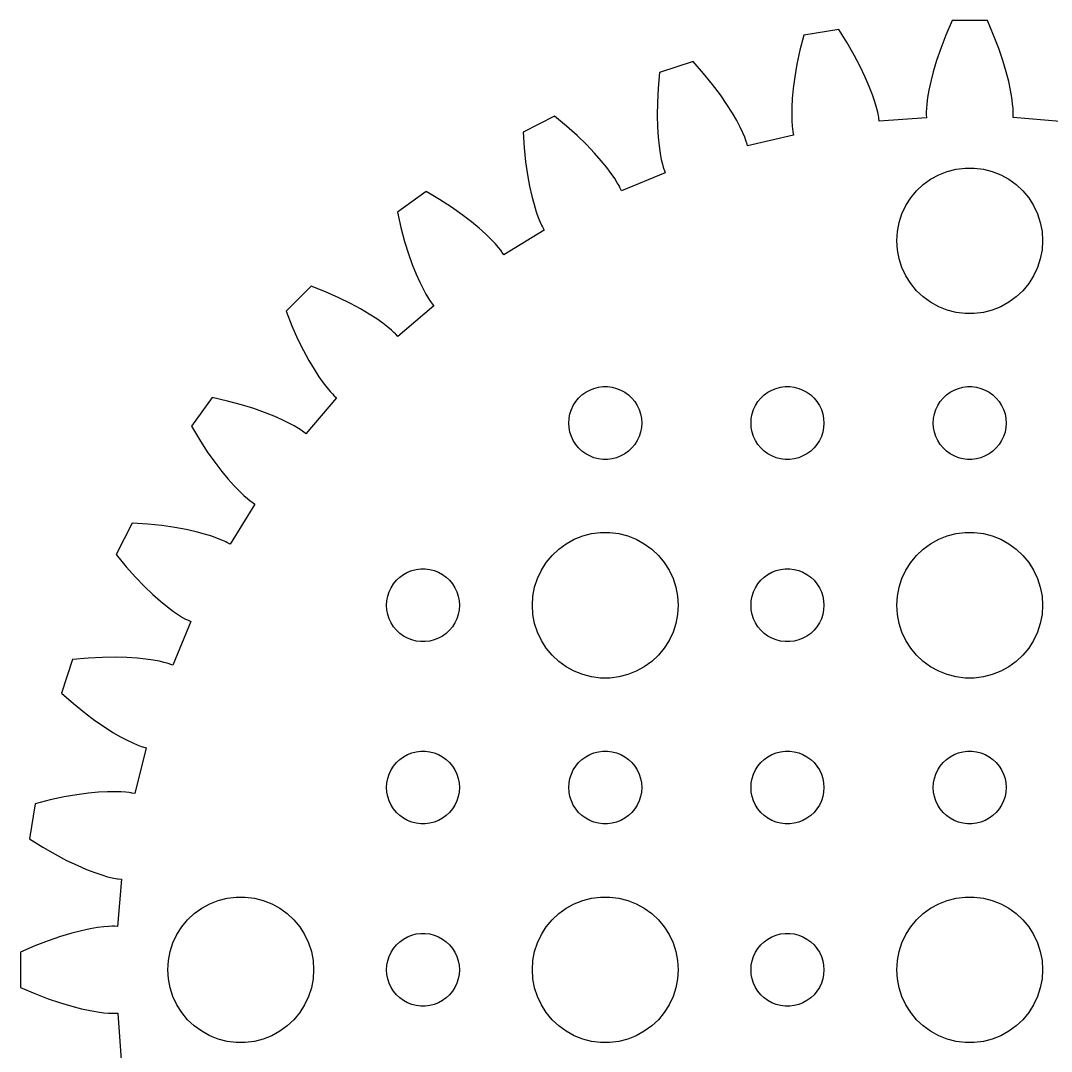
# Model space of a CAD drawing. Header units: metres. Extents: x -39 to 39, y 71 to 259.
# Drawn here: x -39.06 to 3.36, y 216.64 to 259.06 of the extents above; entities that cross this region are included whole.
import ezdxf

# ---------------------------------------------------------------- set-up
doc = ezdxf.new("R2010")
doc.units = ezdxf.units.M

msp = doc.modelspace()

# ---------------------------------------------------------------- linework, layer by layer
for p, q in [((-0.727402, 259.06), (-0.983231, 258.468)), ((0.727402, 259.06), (-0.727402, 259.06)), ((0.983231, 258.468), (0.727402, 259.06)), ((-6.82874, 258.465), (-6.98885, 257.841)), ((-5.39183, 258.693), (-6.82874, 258.465)), ((-5.0466, 258.148), (-5.39183, 258.693)), ((-0.983231, 258.468), (-1.1951, 257.919)), ((1.1951, 257.919), (0.983231, 258.468)), ((-4.75145, 257.639), (-5.0466, 258.148)), ((-6.98885, 257.841), (-7.11221, 257.265)), ((-4.50298, 257.168), (-4.75145, 257.639)), ((-1.1951, 257.919), (-1.36684, 257.415)), ((1.36684, 257.415), (1.1951, 257.919)), ((-11.3783, 257.373), (-12.7619, 256.923)), ((-10.9522, 256.889), (-11.3783, 257.373)), ((-7.11221, 257.265), (-7.20299, 256.741)), ((-4.29761, 256.738), (-4.50298, 257.168)), ((-1.36684, 257.415), (-1.50243, 256.958)), ((1.50243, 256.958), (1.36684, 257.415)), ((-12.7619, 256.923), (-12.8224, 256.281)), ((-10.581, 256.432), (-10.9522, 256.889)), ((-7.20299, 256.741), (-7.26546, 256.268)), ((-4.13165, 256.352), (-4.29761, 256.738)), ((-1.50243, 256.958), (-1.60591, 256.551)), ((1.60591, 256.551), (1.50243, 256.958)), ((-12.8224, 256.281), (-12.8542, 255.694)), ((-10.2619, 256.006), (-10.581, 256.432)), ((-7.26546, 256.268), (-7.30394, 255.85)), ((-4.00127, 256.012), (-4.13165, 256.352)), ((-1.60591, 256.551), (-1.68147, 256.194)), ((1.68147, 256.194), (1.60591, 256.551)), ((-9.99182, 255.614), (-10.2619, 256.006)), ((-7.30394, 255.85), (-7.32281, 255.486)), ((-3.90248, 255.72), (-4.00127, 256.012)), ((-1.73337, 255.89), (-1.76591, 255.64)), ((-1.68147, 256.194), (-1.73337, 255.89)), ((1.73337, 255.89), (1.68147, 256.194)), ((1.76591, 255.64), (1.73337, 255.89)), ((-12.8542, 255.694), (-12.8618, 255.161)), ((-9.7675, 255.258), (-9.99182, 255.614)), ((-7.32281, 255.486), (-7.32652, 255.177)), ((-3.83121, 255.478), (-3.90248, 255.72)), ((-3.78329, 255.288), (-3.83121, 255.478)), ((-1.78348, 255.445), (-1.79051, 255.305)), ((-1.76591, 255.64), (-1.78348, 255.445)), ((1.78348, 255.445), (1.76591, 255.64)), ((1.79051, 255.305), (1.78348, 255.445)), ((-17.0846, 255.133), (-18.3809, 254.472)), ((-16.5881, 254.722), (-17.0846, 255.133)), ((-12.8618, 255.161), (-12.8496, 254.685)), ((-9.58549, 254.943), (-9.7675, 255.258)), ((-7.32652, 255.177), (-7.31955, 254.925)), ((-3.75444, 255.15), (-3.78329, 255.288)), ((-3.74036, 255.068), (-3.75444, 255.15)), ((-3.73665, 255.04), (-3.74036, 255.068)), ((-3.72354, 254.917), (-3.73665, 255.04)), ((-1.78416, 255.063), (-3.72354, 254.917)), ((-1.79051, 255.305), (-1.79146, 255.221)), ((-1.79146, 255.221), (-1.79077, 255.193)), ((-1.79077, 255.193), (-1.78416, 255.063)), ((1.78448, 255.069), (1.79077, 255.193)), ((3.72285, 254.91), (1.78448, 255.069)), ((1.79146, 255.221), (1.79051, 255.305)), ((1.79077, 255.193), (1.79146, 255.221)), ((-16.15, 254.329), (-16.5881, 254.722)), ((-12.8496, 254.685), (-12.8221, 254.266)), ((-9.44223, 254.67), (-9.58549, 254.943)), ((-9.33398, 254.442), (-9.44223, 254.67)), ((-7.31955, 254.925), (-7.30634, 254.73)), ((-7.30634, 254.73), (-7.29138, 254.59)), ((-7.29138, 254.59), (-7.27916, 254.507)), ((-18.3809, 254.472), (-18.3402, 253.829)), ((-15.7682, 253.958), (-16.15, 254.329)), ((-12.8221, 254.266), (-12.7838, 253.903)), ((-9.2569, 254.261), (-9.33398, 254.442)), ((-9.20697, 254.13), (-9.2569, 254.261)), ((-9.18008, 254.051), (-9.20697, 254.13)), ((-7.24725, 254.352), (-9.13991, 253.904)), ((-7.27916, 254.507), (-7.27411, 254.48)), ((-7.27411, 254.48), (-7.24725, 254.352)), ((-18.3402, 253.829), (-18.2797, 253.244)), ((-15.44, 253.612), (-15.7682, 253.958)), ((-12.7838, 253.903), (-12.7393, 253.598)), ((-9.17209, 254.024), (-9.18008, 254.051)), ((-9.13991, 253.904), (-9.17209, 254.024)), ((-15.1628, 253.296), (-15.44, 253.612)), ((-14.9337, 253.013), (-15.1628, 253.296)), ((-12.7393, 253.598), (-12.693, 253.35)), ((-12.693, 253.35), (-12.6493, 253.159)), ((-18.2797, 253.244), (-18.2039, 252.716)), ((-14.7495, 252.766), (-14.9337, 253.013)), ((-12.6493, 253.159), (-12.6127, 253.024)), ((-12.6127, 253.024), (-12.5876, 252.944)), ((-12.5876, 252.944), (-12.5783, 252.917)), ((-12.5783, 252.917), (-12.5319, 252.796)), ((-1.27733, 252.714), (-0.927048, 252.853)), ((-0.927048, 252.853), (-0.562134, 252.947)), ((-0.562134, 252.947), (-0.18837, 252.994)), ((-0.18837, 252.994), (0.18837, 252.994)), ((0.18837, 252.994), (0.562134, 252.947)), ((0.562134, 252.947), (0.927048, 252.853)), ((0.927048, 252.853), (1.27733, 252.714)), ((-18.2039, 252.716), (-18.1174, 252.248)), ((-14.6069, 252.557), (-14.7495, 252.766)), ((-14.5026, 252.391), (-14.6069, 252.557)), ((-12.5319, 252.796), (-14.3312, 252.057)), ((-1.91226, 252.312), (-1.60747, 252.533)), ((-1.60747, 252.533), (-1.27733, 252.714)), ((1.27733, 252.714), (1.60747, 252.533)), ((1.60747, 252.533), (1.91226, 252.312)), ((-22.3703, 252.028), (-23.5472, 251.172)), ((-21.8155, 251.699), (-22.3703, 252.028)), ((-18.1174, 252.248), (-18.0246, 251.838)), ((-14.4328, 252.27), (-14.5026, 252.391)), ((-14.3938, 252.195), (-14.4328, 252.27)), ((-14.3817, 252.17), (-14.3938, 252.195)), ((-14.3312, 252.057), (-14.3817, 252.17)), ((-2.42705, 251.763), (-2.1869, 252.054)), ((-2.1869, 252.054), (-1.91226, 252.312)), ((1.91226, 252.312), (2.1869, 252.054)), ((2.1869, 252.054), (2.42705, 251.763)), ((-21.3214, 251.38), (-21.8155, 251.699)), ((-18.0246, 251.838), (-17.9301, 251.486)), ((-2.62891, 251.445), (-2.42705, 251.763)), ((2.42705, 251.763), (2.62891, 251.445)), ((-23.5472, 251.172), (-23.4064, 250.543)), ((-20.8862, 251.073), (-21.3214, 251.38)), ((-17.9301, 251.486), (-17.8384, 251.192)), ((-17.8384, 251.192), (-17.7538, 250.954)), ((-2.78932, 251.104), (-2.62891, 251.445)), ((2.62891, 251.445), (2.78932, 251.104)), ((-20.508, 250.783), (-20.8862, 251.073)), ((-20.1848, 250.514), (-20.508, 250.783)), ((-17.7538, 250.954), (-17.6808, 250.772)), ((-17.6808, 250.772), (-17.6235, 250.644)), ((-2.97633, 250.376), (-2.90575, 250.746)), ((-2.90575, 250.746), (-2.78932, 251.104)), ((2.78932, 251.104), (2.90575, 250.746)), ((2.90575, 250.746), (2.97633, 250.376)), ((-23.4064, 250.543), (-23.2551, 249.975)), ((-19.9142, 250.27), (-20.1848, 250.514)), ((-17.5079, 250.431), (-19.1696, 249.421)), ((-17.6235, 250.644), (-17.5862, 250.569)), ((-17.5862, 250.569), (-17.5728, 250.544)), ((-17.5728, 250.544), (-17.5079, 250.431)), ((-3, 250), (-2.97633, 250.376)), ((2.97633, 250.376), (3, 250)), ((-23.2551, 249.975), (-23.0978, 249.466)), ((-19.6936, 250.055), (-19.9142, 250.27)), ((-19.5202, 249.872), (-19.6936, 250.055)), ((-19.3912, 249.724), (-19.5202, 249.872)), ((-2.97633, 249.624), (-3, 250)), ((3, 250), (2.97633, 249.624)), ((-23.0978, 249.466), (-22.939, 249.017)), ((-19.3032, 249.615), (-19.3912, 249.724)), ((-19.253, 249.547), (-19.3032, 249.615)), ((-19.2371, 249.524), (-19.253, 249.547)), ((-19.1696, 249.421), (-19.2371, 249.524)), ((-2.90575, 249.254), (-2.97633, 249.624)), ((2.97633, 249.624), (2.90575, 249.254)), ((-22.939, 249.017), (-22.7832, 248.626)), ((-2.78932, 248.896), (-2.90575, 249.254)), ((2.90575, 249.254), (2.78932, 248.896)), ((-22.7832, 248.626), (-22.6349, 248.294)), ((-2.62891, 248.555), (-2.78932, 248.896)), ((2.78932, 248.896), (2.62891, 248.555)), ((-22.6349, 248.294), (-22.4982, 248.017)), ((-2.42705, 248.237), (-2.62891, 248.555)), ((-2.1869, 247.946), (-2.42705, 248.237)), ((2.42705, 248.237), (2.1869, 247.946)), ((2.62891, 248.555), (2.42705, 248.237)), ((-27.105, 248.134), (-28.1337, 247.105)), ((-26.5058, 247.896), (-27.105, 248.134)), ((-25.9677, 247.658), (-26.5058, 247.896)), ((-22.4982, 248.017), (-22.3775, 247.796)), ((-22.3775, 247.796), (-22.2769, 247.627)), ((-1.91226, 247.688), (-2.1869, 247.946)), ((2.1869, 247.946), (1.91226, 247.688)), ((-25.4899, 247.423), (-25.9677, 247.658)), ((-25.071, 247.196), (-25.4899, 247.423)), ((-22.0529, 247.318), (-23.536, 246.06)), ((-22.2769, 247.627), (-22.2003, 247.51)), ((-22.2003, 247.51), (-22.1517, 247.441)), ((-22.1517, 247.441), (-22.1346, 247.419)), ((-22.1346, 247.419), (-22.0529, 247.318)), ((-1.60747, 247.467), (-1.91226, 247.688)), ((-1.27733, 247.286), (-1.60747, 247.467)), ((1.60747, 247.467), (1.27733, 247.286)), ((1.91226, 247.688), (1.60747, 247.467)), ((-28.1337, 247.105), (-27.8963, 246.506)), ((-24.7098, 246.981), (-25.071, 247.196)), ((-24.4043, 246.782), (-24.7098, 246.981)), ((-0.927048, 247.147), (-1.27733, 247.286)), ((-0.562134, 247.053), (-0.927048, 247.147)), ((-0.18837, 247.006), (-0.562134, 247.053)), ((0.18837, 247.006), (-0.18837, 247.006)), ((0.562134, 247.053), (0.18837, 247.006)), ((0.927048, 247.147), (0.562134, 247.053)), ((1.27733, 247.286), (0.927048, 247.147)), ((-27.8963, 246.506), (-27.6578, 245.968)), ((-24.1527, 246.604), (-24.4043, 246.782)), ((-23.9529, 246.45), (-24.1527, 246.604)), ((-23.8023, 246.324), (-23.9529, 246.45)), ((-23.6983, 246.23), (-23.8023, 246.324)), ((-23.6382, 246.172), (-23.6983, 246.23)), ((-23.6189, 246.151), (-23.6382, 246.172)), ((-23.536, 246.06), (-23.6189, 246.151)), ((-27.6578, 245.968), (-27.4229, 245.49)), ((-27.4229, 245.49), (-27.1958, 245.071)), ((-27.1958, 245.071), (-26.9809, 244.71)), ((-26.9809, 244.71), (-26.7823, 244.404)), ((-26.7823, 244.404), (-26.6041, 244.153)), ((-26.6041, 244.153), (-26.4502, 243.953)), ((-26.4502, 243.953), (-26.3245, 243.802)), ((-15.6387, 243.857), (-15.4635, 243.927)), ((-15.4635, 243.927), (-15.2811, 243.973)), ((-15.2811, 243.973), (-15.0942, 243.997)), ((-15.0942, 243.997), (-14.9058, 243.997)), ((-14.9058, 243.997), (-14.7189, 243.973)), ((-14.7189, 243.973), (-14.5365, 243.927)), ((-14.5365, 243.927), (-14.3613, 243.857)), ((-8.13866, 243.857), (-7.96352, 243.927)), ((-7.96352, 243.927), (-7.78107, 243.973)), ((-7.78107, 243.973), (-7.59418, 243.997)), ((-7.59418, 243.997), (-7.40581, 243.997)), ((-7.40581, 243.997), (-7.21892, 243.973)), ((-7.21892, 243.973), (-7.03647, 243.927)), ((-7.03647, 243.927), (-6.86133, 243.857)), ((-0.638657, 243.857), (-0.463516, 243.927)), ((-0.463516, 243.927), (-0.281067, 243.973)), ((-0.281067, 243.973), (-0.094177, 243.997)), ((-0.094177, 243.997), (0.094177, 243.997)), ((0.094177, 243.997), (0.281067, 243.973)), ((0.281067, 243.973), (0.463516, 243.927)), ((0.463516, 243.927), (0.638657, 243.857)), ((-31.1724, 243.547), (-32.0275, 242.37)), ((-30.5434, 243.406), (-31.1724, 243.547)), ((-26.0549, 243.532), (-27.3229, 242.057)), ((-26.3245, 243.802), (-26.2305, 243.698)), ((-26.2305, 243.698), (-26.1717, 243.638)), ((-26.1717, 243.638), (-26.1514, 243.619)), ((-26.1514, 243.619), (-26.0549, 243.532)), ((-16.2135, 243.382), (-16.0934, 243.527)), ((-16.0934, 243.527), (-15.9561, 243.656)), ((-15.9561, 243.656), (-15.8037, 243.766)), ((-15.8037, 243.766), (-15.6387, 243.857)), ((-14.3613, 243.857), (-14.1963, 243.766)), ((-14.1963, 243.766), (-14.0439, 243.656)), ((-14.0439, 243.656), (-13.9065, 243.527)), ((-13.9065, 243.527), (-13.7865, 243.382)), ((-8.71352, 243.382), (-8.59344, 243.527)), ((-8.59344, 243.527), (-8.45613, 243.656)), ((-8.45613, 243.656), (-8.30373, 243.766)), ((-8.30373, 243.766), (-8.13866, 243.857)), ((-6.86133, 243.857), (-6.69626, 243.766)), ((-6.69626, 243.766), (-6.54385, 243.656)), ((-6.54385, 243.656), (-6.40654, 243.527)), ((-6.40654, 243.527), (-6.28647, 243.382)), ((-1.21352, 243.382), (-1.09344, 243.527)), ((-1.09344, 243.527), (-0.956131, 243.656)), ((-0.956131, 243.656), (-0.803726, 243.766)), ((-0.803726, 243.766), (-0.638657, 243.857)), ((0.638657, 243.857), (0.803726, 243.766)), ((0.803726, 243.766), (0.956131, 243.656)), ((0.956131, 243.656), (1.09344, 243.527)), ((1.09344, 243.527), (1.21352, 243.382)), ((-29.9747, 243.255), (-30.5434, 243.406)), ((-29.4659, 243.098), (-29.9747, 243.255)), ((-29.0167, 242.939), (-29.4659, 243.098)), ((-16.3947, 243.052), (-16.3145, 243.223)), ((-16.3145, 243.223), (-16.2135, 243.382)), ((-13.7865, 243.382), (-13.6855, 243.223)), ((-13.6855, 243.223), (-13.6053, 243.052)), ((-8.89465, 243.052), (-8.81445, 243.223)), ((-8.81445, 243.223), (-8.71352, 243.382)), ((-6.28647, 243.382), (-6.18553, 243.223)), ((-6.18553, 243.223), (-6.10533, 243.052)), ((-1.39465, 243.052), (-1.31445, 243.223)), ((-1.31445, 243.223), (-1.21352, 243.382)), ((1.21352, 243.382), (1.31445, 243.223)), ((1.31445, 243.223), (1.39465, 243.052)), ((-28.6263, 242.783), (-29.0167, 242.939)), ((-28.2935, 242.635), (-28.6263, 242.783)), ((-16.5, 242.5), (-16.4882, 242.688)), ((-16.4882, 242.688), (-16.4529, 242.873)), ((-16.4529, 242.873), (-16.3947, 243.052)), ((-13.6053, 243.052), (-13.5471, 242.873)), ((-13.5471, 242.873), (-13.5118, 242.688)), ((-13.5118, 242.688), (-13.5, 242.5)), ((-9, 242.5), (-8.98816, 242.688)), ((-8.98816, 242.688), (-8.95287, 242.873)), ((-8.95287, 242.873), (-8.89465, 243.052)), ((-6.10533, 243.052), (-6.04712, 242.873)), ((-6.04712, 242.873), (-6.01183, 242.688)), ((-6.01183, 242.688), (-6, 242.5)), ((-1.5, 242.5), (-1.48816, 242.688)), ((-1.48816, 242.688), (-1.45287, 242.873)), ((-1.45287, 242.873), (-1.39465, 243.052)), ((1.39465, 243.052), (1.45287, 242.873)), ((1.45287, 242.873), (1.48816, 242.688)), ((1.48816, 242.688), (1.5, 242.5)), ((-32.0275, 242.37), (-31.6993, 241.816)), ((-28.0172, 242.498), (-28.2935, 242.635)), ((-27.7957, 242.378), (-28.0172, 242.498)), ((-27.6273, 242.277), (-27.7957, 242.378)), ((-27.5099, 242.2), (-27.6273, 242.277)), ((-16.4882, 242.312), (-16.5, 242.5)), ((-16.4529, 242.127), (-16.4882, 242.312)), ((-13.5118, 242.312), (-13.5471, 242.127)), ((-13.5, 242.5), (-13.5118, 242.312)), ((-8.98816, 242.312), (-9, 242.5)), ((-8.95287, 242.127), (-8.98816, 242.312)), ((-6.01183, 242.312), (-6.04712, 242.127)), ((-6, 242.5), (-6.01183, 242.312)), ((-1.48816, 242.312), (-1.5, 242.5)), ((-1.45287, 242.127), (-1.48816, 242.312)), ((1.48816, 242.312), (1.45287, 242.127)), ((1.5, 242.5), (1.48816, 242.312)), ((-31.6993, 241.816), (-31.3796, 241.321)), ((-27.4413, 242.152), (-27.5099, 242.2)), ((-27.4191, 242.135), (-27.4413, 242.152)), ((-27.3229, 242.057), (-27.4191, 242.135)), ((-16.3947, 241.948), (-16.4529, 242.127)), ((-16.3145, 241.777), (-16.3947, 241.948)), ((-13.6053, 241.948), (-13.6855, 241.777)), ((-13.5471, 242.127), (-13.6053, 241.948)), ((-8.89465, 241.948), (-8.95287, 242.127)), ((-8.81445, 241.777), (-8.89465, 241.948)), ((-6.10533, 241.948), (-6.18553, 241.777)), ((-6.04712, 242.127), (-6.10533, 241.948)), ((-1.39465, 241.948), (-1.45287, 242.127)), ((-1.31445, 241.777), (-1.39465, 241.948)), ((1.39465, 241.948), (1.31445, 241.777)), ((1.45287, 242.127), (1.39465, 241.948)), ((-16.2135, 241.618), (-16.3145, 241.777)), ((-16.0934, 241.473), (-16.2135, 241.618)), ((-15.9561, 241.344), (-16.0934, 241.473)), ((-13.9065, 241.473), (-14.0439, 241.344)), ((-13.7865, 241.618), (-13.9065, 241.473)), ((-13.6855, 241.777), (-13.7865, 241.618)), ((-8.71352, 241.618), (-8.81445, 241.777)), ((-8.59344, 241.473), (-8.71352, 241.618)), ((-8.45613, 241.344), (-8.59344, 241.473)), ((-6.40654, 241.473), (-6.54385, 241.344)), ((-6.28647, 241.618), (-6.40654, 241.473)), ((-6.18553, 241.777), (-6.28647, 241.618)), ((-1.21352, 241.618), (-1.31445, 241.777)), ((-1.09344, 241.473), (-1.21352, 241.618)), ((-0.956131, 241.344), (-1.09344, 241.473)), ((1.09344, 241.473), (0.956131, 241.344)), ((1.21352, 241.618), (1.09344, 241.473)), ((1.31445, 241.777), (1.21352, 241.618)), ((-31.3796, 241.321), (-31.0728, 240.886)), ((-15.8037, 241.234), (-15.9561, 241.344)), ((-15.6387, 241.143), (-15.8037, 241.234)), ((-15.4635, 241.073), (-15.6387, 241.143)), ((-15.2811, 241.027), (-15.4635, 241.073)), ((-15.0942, 241.003), (-15.2811, 241.027)), ((-14.9058, 241.003), (-15.0942, 241.003)), ((-14.7189, 241.027), (-14.9058, 241.003)), ((-14.5365, 241.073), (-14.7189, 241.027)), ((-14.3613, 241.143), (-14.5365, 241.073)), ((-14.1963, 241.234), (-14.3613, 241.143)), ((-14.0439, 241.344), (-14.1963, 241.234)), ((-8.30373, 241.234), (-8.45613, 241.344)), ((-8.13866, 241.143), (-8.30373, 241.234)), ((-7.96352, 241.073), (-8.13866, 241.143)), ((-7.78107, 241.027), (-7.96352, 241.073)), ((-7.59418, 241.003), (-7.78107, 241.027)), ((-7.40581, 241.003), (-7.59418, 241.003)), ((-7.21892, 241.027), (-7.40581, 241.003)), ((-7.03647, 241.073), (-7.21892, 241.027)), ((-6.86133, 241.143), (-7.03647, 241.073)), ((-6.69626, 241.234), (-6.86133, 241.143)), ((-6.54385, 241.344), (-6.69626, 241.234)), ((-0.803726, 241.234), (-0.956131, 241.344)), ((-0.638657, 241.143), (-0.803726, 241.234)), ((-0.463516, 241.073), (-0.638657, 241.143)), ((-0.281067, 241.027), (-0.463516, 241.073)), ((-0.094177, 241.003), (-0.281067, 241.027)), ((0.094177, 241.003), (-0.094177, 241.003)), ((0.281067, 241.027), (0.094177, 241.003)), ((0.463516, 241.073), (0.281067, 241.027)), ((0.638657, 241.143), (0.463516, 241.073)), ((0.803726, 241.234), (0.638657, 241.143)), ((0.956131, 241.344), (0.803726, 241.234)), ((-31.0728, 240.886), (-30.7829, 240.508)), ((-30.7829, 240.508), (-30.5141, 240.185)), ((-30.5141, 240.185), (-30.2702, 239.914)), ((-30.2702, 239.914), (-30.0549, 239.694)), ((-30.0549, 239.694), (-29.8716, 239.52)), ((-29.8716, 239.52), (-29.7239, 239.391)), ((-29.7239, 239.391), (-29.6148, 239.303)), ((-29.6148, 239.303), (-29.5473, 239.253)), ((-29.4152, 239.166), (-30.437, 237.511)), ((-29.5473, 239.253), (-29.5243, 239.237)), ((-29.5243, 239.237), (-29.4152, 239.166)), ((-34.4722, 238.381), (-35.1327, 237.085)), ((-33.8289, 238.34), (-34.4722, 238.381)), ((-33.2435, 238.28), (-33.8289, 238.34)), ((-32.7164, 238.204), (-33.2435, 238.28)), ((-32.2479, 238.117), (-32.7164, 238.204)), ((-31.8379, 238.025), (-32.2479, 238.117)), ((-31.4861, 237.93), (-31.8379, 238.025)), ((-15.5621, 237.947), (-15.1884, 237.994)), ((-15.1884, 237.994), (-14.8116, 237.994)), ((-14.8116, 237.994), (-14.4379, 237.947)), ((-0.562134, 237.947), (-0.18837, 237.994)), ((-0.18837, 237.994), (0.18837, 237.994)), ((0.18837, 237.994), (0.562134, 237.947)), ((-31.1917, 237.838), (-31.4861, 237.93)), ((-30.9541, 237.754), (-31.1917, 237.838)), ((-30.772, 237.681), (-30.9541, 237.754)), ((-30.6441, 237.623), (-30.772, 237.681)), ((-30.5688, 237.586), (-30.6441, 237.623)), ((-30.5441, 237.573), (-30.5688, 237.586)), ((-30.437, 237.511), (-30.5441, 237.573)), ((-16.6075, 237.533), (-16.2773, 237.714)), ((-16.2773, 237.714), (-15.927, 237.853)), ((-15.927, 237.853), (-15.5621, 237.947)), ((-14.4379, 237.947), (-14.0729, 237.853)), ((-14.0729, 237.853), (-13.7227, 237.714)), ((-13.7227, 237.714), (-13.3925, 237.533)), ((-1.60747, 237.533), (-1.27733, 237.714)), ((-1.27733, 237.714), (-0.927048, 237.853)), ((-0.927048, 237.853), (-0.562134, 237.947)), ((0.562134, 237.947), (0.927048, 237.853)), ((0.927048, 237.853), (1.27733, 237.714)), ((1.27733, 237.714), (1.60747, 237.533)), ((-17.1869, 237.054), (-16.9123, 237.312)), ((-16.9123, 237.312), (-16.6075, 237.533)), ((-13.3925, 237.533), (-13.0877, 237.312)), ((-13.0877, 237.312), (-12.8131, 237.054)), ((-2.1869, 237.054), (-1.91226, 237.312)), ((-1.91226, 237.312), (-1.60747, 237.533)), ((1.60747, 237.533), (1.91226, 237.312)), ((1.91226, 237.312), (2.1869, 237.054)), ((-35.1327, 237.085), (-34.7217, 236.588)), ((-17.6289, 236.445), (-17.427, 236.763)), ((-17.427, 236.763), (-17.1869, 237.054)), ((-12.8131, 237.054), (-12.5729, 236.763)), ((-12.5729, 236.763), (-12.3711, 236.445)), ((-2.62891, 236.445), (-2.42705, 236.763)), ((-2.42705, 236.763), (-2.1869, 237.054)), ((2.1869, 237.054), (2.42705, 236.763)), ((2.42705, 236.763), (2.62891, 236.445)), ((-34.7217, 236.588), (-34.3286, 236.15)), ((-23.3037, 236.266), (-23.1387, 236.357)), ((-23.1387, 236.357), (-22.9635, 236.427)), ((-22.9635, 236.427), (-22.7811, 236.473)), ((-22.7811, 236.473), (-22.5942, 236.497)), ((-22.5942, 236.497), (-22.4058, 236.497)), ((-22.4058, 236.497), (-22.2189, 236.473)), ((-22.2189, 236.473), (-22.0365, 236.427)), ((-22.0365, 236.427), (-21.8613, 236.357)), ((-21.8613, 236.357), (-21.6963, 236.266)), ((-17.7893, 236.104), (-17.6289, 236.445)), ((-12.3711, 236.445), (-12.2107, 236.104)), ((-8.30373, 236.266), (-8.13866, 236.357)), ((-8.13866, 236.357), (-7.96352, 236.427)), ((-7.96352, 236.427), (-7.78107, 236.473)), ((-7.78107, 236.473), (-7.59418, 236.497)), ((-7.59418, 236.497), (-7.40581, 236.497)), ((-7.40581, 236.497), (-7.21892, 236.473)), ((-7.21892, 236.473), (-7.03647, 236.427)), ((-7.03647, 236.427), (-6.86133, 236.357)), ((-6.86133, 236.357), (-6.69626, 236.266)), ((-2.78932, 236.104), (-2.62891, 236.445)), ((2.62891, 236.445), (2.78932, 236.104)), ((-34.3286, 236.15), (-33.9575, 235.768)), ((-23.8145, 235.723), (-23.7135, 235.882)), ((-23.7135, 235.882), (-23.5934, 236.027)), ((-23.5934, 236.027), (-23.4561, 236.156)), ((-23.4561, 236.156), (-23.3037, 236.266)), ((-21.6963, 236.266), (-21.5439, 236.156)), ((-21.5439, 236.156), (-21.4065, 236.027)), ((-21.4065, 236.027), (-21.2865, 235.882)), ((-21.2865, 235.882), (-21.1855, 235.723)), ((-17.9057, 235.746), (-17.7893, 236.104)), ((-12.2107, 236.104), (-12.0942, 235.746)), ((-8.81445, 235.723), (-8.71352, 235.882)), ((-8.71352, 235.882), (-8.59344, 236.027)), ((-8.59344, 236.027), (-8.45613, 236.156)), ((-8.45613, 236.156), (-8.30373, 236.266)), ((-6.69626, 236.266), (-6.54385, 236.156)), ((-6.54385, 236.156), (-6.40654, 236.027)), ((-6.40654, 236.027), (-6.28647, 235.882)), ((-6.28647, 235.882), (-6.18553, 235.723)), ((-2.90575, 235.746), (-2.78932, 236.104)), ((2.78932, 236.104), (2.90575, 235.746)), ((-33.9575, 235.768), (-33.6121, 235.44)), ((-33.6121, 235.44), (-33.2961, 235.163)), ((-23.9529, 235.373), (-23.8947, 235.552)), ((-23.8947, 235.552), (-23.8145, 235.723)), ((-21.1855, 235.723), (-21.1053, 235.552)), ((-21.1053, 235.552), (-21.0471, 235.373)), ((-17.9763, 235.376), (-17.9057, 235.746)), ((-12.0942, 235.746), (-12.0237, 235.376)), ((-8.95287, 235.373), (-8.89465, 235.552)), ((-8.89465, 235.552), (-8.81445, 235.723)), ((-6.18553, 235.723), (-6.10533, 235.552)), ((-6.10533, 235.552), (-6.04712, 235.373)), ((-2.97633, 235.376), (-2.90575, 235.746)), ((2.90575, 235.746), (2.97633, 235.376)), ((-33.2961, 235.163), (-33.0128, 234.934)), ((-24, 235), (-23.9882, 235.188)), ((-23.9882, 235.188), (-23.9529, 235.373)), ((-21.0471, 235.373), (-21.0118, 235.188)), ((-21.0118, 235.188), (-21, 235)), ((-18, 235), (-17.9763, 235.376)), ((-12.0237, 235.376), (-12, 235)), ((-9, 235), (-8.98816, 235.188)), ((-8.98816, 235.188), (-8.95287, 235.373)), ((-6.04712, 235.373), (-6.01183, 235.188)), ((-6.01183, 235.188), (-6, 235)), ((-3, 235), (-2.97633, 235.376)), ((2.97633, 235.376), (3, 235)), ((-33.0128, 234.934), (-32.7656, 234.749)), ((-32.7656, 234.749), (-32.5575, 234.607)), ((-32.5575, 234.607), (-32.3914, 234.503)), ((-23.9882, 234.812), (-24, 235)), ((-23.9529, 234.627), (-23.9882, 234.812)), ((-23.8947, 234.448), (-23.9529, 234.627)), ((-21.0471, 234.627), (-21.1053, 234.448)), ((-21.0118, 234.812), (-21.0471, 234.627)), ((-21, 235), (-21.0118, 234.812)), ((-17.9763, 234.624), (-18, 235)), ((-17.9057, 234.254), (-17.9763, 234.624)), ((-12.0237, 234.624), (-12.0942, 234.254)), ((-12, 235), (-12.0237, 234.624)), ((-8.98816, 234.812), (-9, 235)), ((-8.95287, 234.627), (-8.98816, 234.812)), ((-8.89465, 234.448), (-8.95287, 234.627)), ((-6.04712, 234.627), (-6.10533, 234.448)), ((-6.01183, 234.812), (-6.04712, 234.627)), ((-6, 235), (-6.01183, 234.812)), ((-2.97633, 234.624), (-3, 235)), ((-2.90575, 234.254), (-2.97633, 234.624)), ((2.97633, 234.624), (2.90575, 234.254)), ((3, 235), (2.97633, 234.624)), ((-32.0513, 234.329), (-32.8016, 232.534)), ((-32.3914, 234.503), (-32.2699, 234.433)), ((-32.2699, 234.433), (-32.1954, 234.394)), ((-32.1954, 234.394), (-32.1701, 234.382)), ((-32.1701, 234.382), (-32.0513, 234.329)), ((-23.8145, 234.277), (-23.8947, 234.448)), ((-23.7135, 234.118), (-23.8145, 234.277)), ((-21.1855, 234.277), (-21.2865, 234.118)), ((-21.1053, 234.448), (-21.1855, 234.277)), ((-17.7893, 233.896), (-17.9057, 234.254)), ((-12.0942, 234.254), (-12.2107, 233.896)), ((-8.81445, 234.277), (-8.89465, 234.448)), ((-8.71352, 234.118), (-8.81445, 234.277)), ((-6.18553, 234.277), (-6.28647, 234.118)), ((-6.10533, 234.448), (-6.18553, 234.277)), ((-2.78932, 233.896), (-2.90575, 234.254)), ((2.90575, 234.254), (2.78932, 233.896)), ((-23.5934, 233.973), (-23.7135, 234.118)), ((-23.4561, 233.844), (-23.5934, 233.973)), ((-23.3037, 233.734), (-23.4561, 233.844)), ((-21.5439, 233.844), (-21.6963, 233.734)), ((-21.4065, 233.973), (-21.5439, 233.844)), ((-21.2865, 234.118), (-21.4065, 233.973)), ((-17.6289, 233.555), (-17.7893, 233.896)), ((-12.2107, 233.896), (-12.3711, 233.555)), ((-8.59344, 233.973), (-8.71352, 234.118)), ((-8.45613, 233.844), (-8.59344, 233.973)), ((-8.30373, 233.734), (-8.45613, 233.844)), ((-6.54385, 233.844), (-6.69626, 233.734)), ((-6.40654, 233.973), (-6.54385, 233.844)), ((-6.28647, 234.118), (-6.40654, 233.973)), ((-2.62891, 233.555), (-2.78932, 233.896)), ((2.78932, 233.896), (2.62891, 233.555)), ((-23.1387, 233.643), (-23.3037, 233.734)), ((-22.9635, 233.573), (-23.1387, 233.643)), ((-22.7811, 233.527), (-22.9635, 233.573)), ((-22.5942, 233.503), (-22.7811, 233.527)), ((-22.4058, 233.503), (-22.5942, 233.503)), ((-22.2189, 233.527), (-22.4058, 233.503)), ((-22.0365, 233.573), (-22.2189, 233.527)), ((-21.8613, 233.643), (-22.0365, 233.573)), ((-21.6963, 233.734), (-21.8613, 233.643)), ((-17.427, 233.237), (-17.6289, 233.555)), ((-12.3711, 233.555), (-12.5729, 233.237)), ((-8.13866, 233.643), (-8.30373, 233.734)), ((-7.96352, 233.573), (-8.13866, 233.643)), ((-7.78107, 233.527), (-7.96352, 233.573)), ((-7.59418, 233.503), (-7.78107, 233.527)), ((-7.40581, 233.503), (-7.59418, 233.503)), ((-7.21892, 233.527), (-7.40581, 233.503)), ((-7.03647, 233.573), (-7.21892, 233.527)), ((-6.86133, 233.643), (-7.03647, 233.573)), ((-6.69626, 233.734), (-6.86133, 233.643)), ((-2.42705, 233.237), (-2.62891, 233.555)), ((2.62891, 233.555), (2.42705, 233.237)), ((-17.1869, 232.946), (-17.427, 233.237)), ((-16.9123, 232.688), (-17.1869, 232.946)), ((-12.8131, 232.946), (-13.0877, 232.688)), ((-12.5729, 233.237), (-12.8131, 232.946)), ((-2.1869, 232.946), (-2.42705, 233.237)), ((-1.91226, 232.688), (-2.1869, 232.946)), ((2.1869, 232.946), (1.91226, 232.688)), ((2.42705, 233.237), (2.1869, 232.946)), ((-36.9232, 232.762), (-37.3728, 231.378)), ((-36.2815, 232.822), (-36.9232, 232.762)), ((-35.6938, 232.854), (-36.2815, 232.822)), ((-35.1614, 232.862), (-35.6938, 232.854)), ((-34.6851, 232.85), (-35.1614, 232.862)), ((-34.2656, 232.822), (-34.6851, 232.85)), ((-33.9033, 232.784), (-34.2656, 232.822)), ((-33.5982, 232.739), (-33.9033, 232.784)), ((-33.3503, 232.693), (-33.5982, 232.739)), ((-33.159, 232.649), (-33.3503, 232.693)), ((-33.0238, 232.613), (-33.159, 232.649)), ((-32.9435, 232.588), (-33.0238, 232.613)), ((-32.9171, 232.578), (-32.9435, 232.588)), ((-32.8016, 232.534), (-32.9171, 232.578)), ((-16.6075, 232.467), (-16.9123, 232.688)), ((-13.0877, 232.688), (-13.3925, 232.467)), ((-1.60747, 232.467), (-1.91226, 232.688)), ((1.91226, 232.688), (1.60747, 232.467)), ((-16.2773, 232.286), (-16.6075, 232.467)), ((-15.927, 232.147), (-16.2773, 232.286)), ((-15.5621, 232.053), (-15.927, 232.147)), ((-15.1884, 232.006), (-15.5621, 232.053)), ((-14.4379, 232.053), (-14.8116, 232.006)), ((-14.0729, 232.147), (-14.4379, 232.053)), ((-13.7227, 232.286), (-14.0729, 232.147)), ((-13.3925, 232.467), (-13.7227, 232.286)), ((-1.27733, 232.286), (-1.60747, 232.467)), ((-0.927048, 232.147), (-1.27733, 232.286)), ((-0.562134, 232.053), (-0.927048, 232.147)), ((-0.18837, 232.006), (-0.562134, 232.053)), ((0.562134, 232.053), (0.18837, 232.006)), ((0.927048, 232.147), (0.562134, 232.053)), ((1.27733, 232.286), (0.927048, 232.147)), ((1.60747, 232.467), (1.27733, 232.286)), ((-14.8116, 232.006), (-15.1884, 232.006)), ((0.18837, 232.006), (-0.18837, 232.006)), ((-37.3728, 231.378), (-36.8892, 230.952)), ((-36.8892, 230.952), (-36.4324, 230.581)), ((-36.4324, 230.581), (-36.0061, 230.262)), ((-36.0061, 230.262), (-35.6136, 229.992)), ((-35.6136, 229.992), (-35.2581, 229.768)), ((-35.2581, 229.768), (-34.9425, 229.585)), ((-34.9425, 229.585), (-34.6695, 229.442)), ((-34.6695, 229.442), (-34.4417, 229.334)), ((-34.4417, 229.334), (-34.2613, 229.257)), ((-33.8982, 229.138), (-34.3585, 227.249)), ((-34.2613, 229.257), (-34.1304, 229.207)), ((-34.1304, 229.207), (-34.0507, 229.18)), ((-34.0507, 229.18), (-34.0238, 229.172)), ((-34.0238, 229.172), (-33.8982, 229.138)), ((-23.5934, 228.527), (-23.4561, 228.656)), ((-23.4561, 228.656), (-23.3037, 228.766)), ((-23.3037, 228.766), (-23.1387, 228.857)), ((-23.1387, 228.857), (-22.9635, 228.927)), ((-22.9635, 228.927), (-22.7811, 228.973)), ((-22.7811, 228.973), (-22.5942, 228.997)), ((-22.5942, 228.997), (-22.4058, 228.997)), ((-22.4058, 228.997), (-22.2189, 228.973)), ((-22.2189, 228.973), (-22.0365, 228.927)), ((-22.0365, 228.927), (-21.8613, 228.857)), ((-21.8613, 228.857), (-21.6963, 228.766)), ((-21.6963, 228.766), (-21.5439, 228.656)), ((-21.5439, 228.656), (-21.4065, 228.527)), ((-16.0934, 228.527), (-15.9561, 228.656)), ((-15.9561, 228.656), (-15.8037, 228.766)), ((-15.8037, 228.766), (-15.6387, 228.857)), ((-15.6387, 228.857), (-15.4635, 228.927)), ((-15.4635, 228.927), (-15.2811, 228.973)), ((-15.2811, 228.973), (-15.0942, 228.997)), ((-15.0942, 228.997), (-14.9058, 228.997)), ((-14.9058, 228.997), (-14.7189, 228.973)), ((-14.7189, 228.973), (-14.5365, 228.927)), ((-14.5365, 228.927), (-14.3613, 228.857)), ((-14.3613, 228.857), (-14.1963, 228.766)), ((-14.1963, 228.766), (-14.0439, 228.656)), ((-14.0439, 228.656), (-13.9065, 228.527)), ((-8.59344, 228.527), (-8.45613, 228.656)), ((-8.45613, 228.656), (-8.30373, 228.766)), ((-8.30373, 228.766), (-8.13866, 228.857)), ((-8.13866, 228.857), (-7.96352, 228.927)), ((-7.96352, 228.927), (-7.78107, 228.973)), ((-7.78107, 228.973), (-7.59418, 228.997)), ((-7.59418, 228.997), (-7.40581, 228.997)), ((-7.40581, 228.997), (-7.21892, 228.973)), ((-7.21892, 228.973), (-7.03647, 228.927)), ((-7.03647, 228.927), (-6.86133, 228.857)), ((-6.86133, 228.857), (-6.69626, 228.766)), ((-6.69626, 228.766), (-6.54385, 228.656)), ((-6.54385, 228.656), (-6.40654, 228.527)), ((-1.09344, 228.527), (-0.956131, 228.656)), ((-0.956131, 228.656), (-0.803726, 228.766)), ((-0.803726, 228.766), (-0.638657, 228.857)), ((-0.638657, 228.857), (-0.463516, 228.927)), ((-0.463516, 228.927), (-0.281067, 228.973)), ((-0.281067, 228.973), (-0.094177, 228.997)), ((-0.094177, 228.997), (0.094177, 228.997)), ((0.094177, 228.997), (0.281067, 228.973)), ((0.281067, 228.973), (0.463516, 228.927)), ((0.463516, 228.927), (0.638657, 228.857)), ((0.638657, 228.857), (0.803726, 228.766)), ((0.803726, 228.766), (0.956131, 228.656)), ((0.956131, 228.656), (1.09344, 228.527)), ((-23.8145, 228.223), (-23.7135, 228.382)), ((-23.7135, 228.382), (-23.5934, 228.527)), ((-21.4065, 228.527), (-21.2865, 228.382)), ((-21.2865, 228.382), (-21.1855, 228.223)), ((-16.3145, 228.223), (-16.2135, 228.382)), ((-16.2135, 228.382), (-16.0934, 228.527)), ((-13.9065, 228.527), (-13.7865, 228.382)), ((-13.7865, 228.382), (-13.6855, 228.223)), ((-8.81445, 228.223), (-8.71352, 228.382)), ((-8.71352, 228.382), (-8.59344, 228.527)), ((-6.40654, 228.527), (-6.28647, 228.382)), ((-6.28647, 228.382), (-6.18553, 228.223)), ((-1.31445, 228.223), (-1.21352, 228.382)), ((-1.21352, 228.382), (-1.09344, 228.527)), ((1.09344, 228.527), (1.21352, 228.382)), ((1.21352, 228.382), (1.31445, 228.223)), ((-23.9882, 227.688), (-23.9529, 227.873)), ((-23.9529, 227.873), (-23.8947, 228.052)), ((-23.8947, 228.052), (-23.8145, 228.223)), ((-21.1855, 228.223), (-21.1053, 228.052)), ((-21.1053, 228.052), (-21.0471, 227.873)), ((-21.0471, 227.873), (-21.0118, 227.688)), ((-16.4882, 227.688), (-16.4529, 227.873)), ((-16.4529, 227.873), (-16.3947, 228.052)), ((-16.3947, 228.052), (-16.3145, 228.223)), ((-13.6855, 228.223), (-13.6053, 228.052)), ((-13.6053, 228.052), (-13.5471, 227.873)), ((-13.5471, 227.873), (-13.5118, 227.688)), ((-8.98816, 227.688), (-8.95287, 227.873)), ((-8.95287, 227.873), (-8.89465, 228.052)), ((-8.89465, 228.052), (-8.81445, 228.223)), ((-6.18553, 228.223), (-6.10533, 228.052)), ((-6.10533, 228.052), (-6.04712, 227.873)), ((-6.04712, 227.873), (-6.01183, 227.688)), ((-1.48816, 227.688), (-1.45287, 227.873)), ((-1.45287, 227.873), (-1.39465, 228.052)), ((-1.39465, 228.052), (-1.31445, 228.223)), ((1.31445, 228.223), (1.39465, 228.052)), ((1.39465, 228.052), (1.45287, 227.873)), ((1.45287, 227.873), (1.48816, 227.688)), ((-24, 227.5), (-23.9882, 227.688)), ((-23.9882, 227.312), (-24, 227.5)), ((-21.0118, 227.688), (-21, 227.5)), ((-21, 227.5), (-21.0118, 227.312)), ((-16.5, 227.5), (-16.4882, 227.688)), ((-16.4882, 227.312), (-16.5, 227.5)), ((-13.5118, 227.688), (-13.5, 227.5)), ((-13.5, 227.5), (-13.5118, 227.312)), ((-9, 227.5), (-8.98816, 227.688)), ((-8.98816, 227.312), (-9, 227.5)), ((-6.01183, 227.688), (-6, 227.5)), ((-6, 227.5), (-6.01183, 227.312)), ((-1.5, 227.5), (-1.48816, 227.688)), ((-1.48816, 227.312), (-1.5, 227.5)), ((1.48816, 227.688), (1.5, 227.5)), ((1.5, 227.5), (1.48816, 227.312)), ((-37.8407, 226.989), (-38.465, 226.829)), ((-37.2652, 227.112), (-37.8407, 226.989)), ((-36.7405, 227.203), (-37.2652, 227.112)), ((-36.2682, 227.265), (-36.7405, 227.203)), ((-35.8496, 227.304), (-36.2682, 227.265)), ((-35.4857, 227.323), (-35.8496, 227.304)), ((-35.1774, 227.327), (-35.4857, 227.323)), ((-34.9253, 227.32), (-35.1774, 227.327)), ((-34.7296, 227.306), (-34.9253, 227.32)), ((-34.5903, 227.291), (-34.7296, 227.306)), ((-34.5071, 227.279), (-34.5903, 227.291)), ((-34.4795, 227.274), (-34.5071, 227.279)), ((-34.3585, 227.249), (-34.4795, 227.274)), ((-23.9529, 227.127), (-23.9882, 227.312)), ((-23.8947, 226.948), (-23.9529, 227.127)), ((-21.0471, 227.127), (-21.1053, 226.948)), ((-21.0118, 227.312), (-21.0471, 227.127)), ((-16.4529, 227.127), (-16.4882, 227.312)), ((-16.3947, 226.948), (-16.4529, 227.127)), ((-13.5471, 227.127), (-13.6053, 226.948)), ((-13.5118, 227.312), (-13.5471, 227.127)), ((-8.95287, 227.127), (-8.98816, 227.312)), ((-8.89465, 226.948), (-8.95287, 227.127)), ((-6.04712, 227.127), (-6.10533, 226.948)), ((-6.01183, 227.312), (-6.04712, 227.127)), ((-1.45287, 227.127), (-1.48816, 227.312)), ((-1.39465, 226.948), (-1.45287, 227.127)), ((1.45287, 227.127), (1.39465, 226.948)), ((1.48816, 227.312), (1.45287, 227.127)), ((-38.465, 226.829), (-38.6926, 225.392)), ((-23.8145, 226.777), (-23.8947, 226.948)), ((-23.7135, 226.618), (-23.8145, 226.777)), ((-23.5934, 226.473), (-23.7135, 226.618)), ((-21.2865, 226.618), (-21.4065, 226.473)), ((-21.1855, 226.777), (-21.2865, 226.618)), ((-21.1053, 226.948), (-21.1855, 226.777)), ((-16.3145, 226.777), (-16.3947, 226.948)), ((-16.2135, 226.618), (-16.3145, 226.777)), ((-16.0934, 226.473), (-16.2135, 226.618)), ((-13.7865, 226.618), (-13.9065, 226.473)), ((-13.6855, 226.777), (-13.7865, 226.618)), ((-13.6053, 226.948), (-13.6855, 226.777)), ((-8.81445, 226.777), (-8.89465, 226.948)), ((-8.71352, 226.618), (-8.81445, 226.777)), ((-8.59344, 226.473), (-8.71352, 226.618)), ((-6.28647, 226.618), (-6.40654, 226.473)), ((-6.18553, 226.777), (-6.28647, 226.618)), ((-6.10533, 226.948), (-6.18553, 226.777)), ((-1.31445, 226.777), (-1.39465, 226.948)), ((-1.21352, 226.618), (-1.31445, 226.777)), ((-1.09344, 226.473), (-1.21352, 226.618)), ((1.21352, 226.618), (1.09344, 226.473)), ((1.31445, 226.777), (1.21352, 226.618)), ((1.39465, 226.948), (1.31445, 226.777)), ((-23.4561, 226.344), (-23.5934, 226.473)), ((-23.3037, 226.234), (-23.4561, 226.344)), ((-23.1387, 226.143), (-23.3037, 226.234)), ((-22.9635, 226.073), (-23.1387, 226.143)), ((-21.8613, 226.143), (-22.0365, 226.073)), ((-21.6963, 226.234), (-21.8613, 226.143)), ((-21.5439, 226.344), (-21.6963, 226.234)), ((-21.4065, 226.473), (-21.5439, 226.344)), ((-15.9561, 226.344), (-16.0934, 226.473)), ((-15.8037, 226.234), (-15.9561, 226.344)), ((-15.6387, 226.143), (-15.8037, 226.234)), ((-15.4635, 226.073), (-15.6387, 226.143)), ((-14.3613, 226.143), (-14.5365, 226.073)), ((-14.1963, 226.234), (-14.3613, 226.143)), ((-14.0439, 226.344), (-14.1963, 226.234)), ((-13.9065, 226.473), (-14.0439, 226.344)), ((-8.45613, 226.344), (-8.59344, 226.473)), ((-8.30373, 226.234), (-8.45613, 226.344)), ((-8.13866, 226.143), (-8.30373, 226.234)), ((-7.96352, 226.073), (-8.13866, 226.143)), ((-6.86133, 226.143), (-7.03647, 226.073)), ((-6.69626, 226.234), (-6.86133, 226.143)), ((-6.54385, 226.344), (-6.69626, 226.234)), ((-6.40654, 226.473), (-6.54385, 226.344)), ((-0.956131, 226.344), (-1.09344, 226.473)), ((-0.803726, 226.234), (-0.956131, 226.344)), ((-0.638657, 226.143), (-0.803726, 226.234)), ((-0.463516, 226.073), (-0.638657, 226.143)), ((0.638657, 226.143), (0.463516, 226.073)), ((0.803726, 226.234), (0.638657, 226.143)), ((0.956131, 226.344), (0.803726, 226.234)), ((1.09344, 226.473), (0.956131, 226.344)), ((-22.7811, 226.027), (-22.9635, 226.073)), ((-22.5942, 226.003), (-22.7811, 226.027)), ((-22.4058, 226.003), (-22.5942, 226.003)), ((-22.2189, 226.027), (-22.4058, 226.003)), ((-22.0365, 226.073), (-22.2189, 226.027)), ((-15.2811, 226.027), (-15.4635, 226.073)), ((-15.0942, 226.003), (-15.2811, 226.027)), ((-14.9058, 226.003), (-15.0942, 226.003)), ((-14.7189, 226.027), (-14.9058, 226.003)), ((-14.5365, 226.073), (-14.7189, 226.027)), ((-7.78107, 226.027), (-7.96352, 226.073)), ((-7.59418, 226.003), (-7.78107, 226.027)), ((-7.40581, 226.003), (-7.59418, 226.003)), ((-7.21892, 226.027), (-7.40581, 226.003)), ((-7.03647, 226.073), (-7.21892, 226.027)), ((-0.281067, 226.027), (-0.463516, 226.073)), ((-0.094177, 226.003), (-0.281067, 226.027)), ((0.094177, 226.003), (-0.094177, 226.003)), ((0.281067, 226.027), (0.094177, 226.003)), ((0.463516, 226.073), (0.281067, 226.027)), ((-38.6926, 225.392), (-38.1483, 225.047)), ((-38.1483, 225.047), (-37.6391, 224.751)), ((-37.6391, 224.751), (-37.1682, 224.503)), ((-37.1682, 224.503), (-36.7382, 224.298)), ((-36.7382, 224.298), (-36.352, 224.132)), ((-36.352, 224.132), (-36.0118, 224.001)), ((-36.0118, 224.001), (-35.7198, 223.902)), ((-35.7198, 223.902), (-35.4778, 223.831)), ((-35.4778, 223.831), (-35.2876, 223.783)), ((-35.2876, 223.783), (-35.1505, 223.754)), ((-35.1505, 223.754), (-35.0676, 223.74)), ((-34.9104, 223.723), (-35.0694, 221.784)), ((-35.0676, 223.74), (-35.0398, 223.737)), ((-35.0398, 223.737), (-34.9104, 223.723)), ((-31.6075, 222.533), (-31.2773, 222.714)), ((-31.2773, 222.714), (-30.927, 222.853)), ((-30.927, 222.853), (-30.5621, 222.947)), ((-30.5621, 222.947), (-30.1884, 222.994)), ((-30.1884, 222.994), (-29.8116, 222.994)), ((-29.8116, 222.994), (-29.4379, 222.947)), ((-29.4379, 222.947), (-29.0729, 222.853)), ((-29.0729, 222.853), (-28.7227, 222.714)), ((-28.7227, 222.714), (-28.3925, 222.533)), ((-16.6075, 222.533), (-16.2773, 222.714)), ((-16.2773, 222.714), (-15.927, 222.853)), ((-15.927, 222.853), (-15.5621, 222.947)), ((-15.5621, 222.947), (-15.1884, 222.994)), ((-15.1884, 222.994), (-14.8116, 222.994)), ((-14.8116, 222.994), (-14.4379, 222.947)), ((-14.4379, 222.947), (-14.0729, 222.853)), ((-14.0729, 222.853), (-13.7227, 222.714)), ((-13.7227, 222.714), (-13.3925, 222.533)), ((-1.60747, 222.533), (-1.27733, 222.714)), ((-1.27733, 222.714), (-0.927048, 222.853)), ((-0.927048, 222.853), (-0.562134, 222.947)), ((-0.562134, 222.947), (-0.18837, 222.994)), ((-0.18837, 222.994), (0.18837, 222.994)), ((0.18837, 222.994), (0.562134, 222.947)), ((0.562134, 222.947), (0.927048, 222.853)), ((0.927048, 222.853), (1.27733, 222.714)), ((1.27733, 222.714), (1.60747, 222.533)), ((-32.1869, 222.054), (-31.9123, 222.312)), ((-31.9123, 222.312), (-31.6075, 222.533)), ((-28.3925, 222.533), (-28.0877, 222.312)), ((-28.0877, 222.312), (-27.8131, 222.054)), ((-17.1869, 222.054), (-16.9123, 222.312)), ((-16.9123, 222.312), (-16.6075, 222.533)), ((-13.3925, 222.533), (-13.0877, 222.312)), ((-13.0877, 222.312), (-12.8131, 222.054)), ((-2.1869, 222.054), (-1.91226, 222.312)), ((-1.91226, 222.312), (-1.60747, 222.533)), ((1.60747, 222.533), (1.91226, 222.312)), ((1.91226, 222.312), (2.1869, 222.054)), ((-32.427, 221.763), (-32.1869, 222.054)), ((-27.8131, 222.054), (-27.5729, 221.763)), ((-17.427, 221.763), (-17.1869, 222.054)), ((-12.8131, 222.054), (-12.5729, 221.763)), ((-2.42705, 221.763), (-2.1869, 222.054)), ((2.1869, 222.054), (2.42705, 221.763)), ((-36.9582, 221.502), (-37.415, 221.367)), ((-36.5508, 221.606), (-36.9582, 221.502)), ((-36.1944, 221.681), (-36.5508, 221.606)), ((-35.8905, 221.733), (-36.1944, 221.681)), ((-35.6404, 221.766), (-35.8905, 221.733)), ((-35.445, 221.783), (-35.6404, 221.766)), ((-35.305, 221.791), (-35.445, 221.783)), ((-35.2209, 221.791), (-35.305, 221.791)), ((-35.1929, 221.791), (-35.2209, 221.791)), ((-35.0694, 221.784), (-35.1929, 221.791)), ((-32.7893, 221.104), (-32.6289, 221.445)), ((-32.6289, 221.445), (-32.427, 221.763)), ((-27.5729, 221.763), (-27.3711, 221.445)), ((-27.3711, 221.445), (-27.2107, 221.104)), ((-22.9635, 221.427), (-22.7811, 221.473)), ((-22.7811, 221.473), (-22.5942, 221.497)), ((-22.5942, 221.497), (-22.4058, 221.497)), ((-22.4058, 221.497), (-22.2189, 221.473)), ((-22.2189, 221.473), (-22.0365, 221.427)), ((-17.7893, 221.104), (-17.6289, 221.445)), ((-17.6289, 221.445), (-17.427, 221.763)), ((-12.5729, 221.763), (-12.3711, 221.445)), ((-12.3711, 221.445), (-12.2107, 221.104)), ((-7.96352, 221.427), (-7.78107, 221.473)), ((-7.78107, 221.473), (-7.59418, 221.497)), ((-7.59418, 221.497), (-7.40581, 221.497)), ((-7.40581, 221.497), (-7.21892, 221.473)), ((-7.21892, 221.473), (-7.03647, 221.427)), ((-2.78932, 221.104), (-2.62891, 221.445)), ((-2.62891, 221.445), (-2.42705, 221.763)), ((2.42705, 221.763), (2.62891, 221.445)), ((2.62891, 221.445), (2.78932, 221.104)), ((-37.919, 221.195), (-38.4681, 220.983)), ((-37.415, 221.367), (-37.919, 221.195)), ((-32.9057, 220.746), (-32.7893, 221.104)), ((-27.2107, 221.104), (-27.0942, 220.746)), ((-23.7135, 220.882), (-23.5934, 221.027)), ((-23.5934, 221.027), (-23.4561, 221.156)), ((-23.4561, 221.156), (-23.3037, 221.266)), ((-23.3037, 221.266), (-23.1387, 221.357)), ((-23.1387, 221.357), (-22.9635, 221.427)), ((-22.0365, 221.427), (-21.8613, 221.357)), ((-21.8613, 221.357), (-21.6963, 221.266)), ((-21.6963, 221.266), (-21.5439, 221.156)), ((-21.5439, 221.156), (-21.4065, 221.027)), ((-21.4065, 221.027), (-21.2865, 220.882)), ((-17.9057, 220.746), (-17.7893, 221.104)), ((-12.2107, 221.104), (-12.0942, 220.746)), ((-8.71352, 220.882), (-8.59344, 221.027)), ((-8.59344, 221.027), (-8.45613, 221.156)), ((-8.45613, 221.156), (-8.30373, 221.266)), ((-8.30373, 221.266), (-8.13866, 221.357)), ((-8.13866, 221.357), (-7.96352, 221.427)), ((-7.03647, 221.427), (-6.86133, 221.357)), ((-6.86133, 221.357), (-6.69626, 221.266)), ((-6.69626, 221.266), (-6.54385, 221.156)), ((-6.54385, 221.156), (-6.40654, 221.027)), ((-6.40654, 221.027), (-6.28647, 220.882)), ((-2.90575, 220.746), (-2.78932, 221.104)), ((2.78932, 221.104), (2.90575, 220.746)), ((-38.4681, 220.983), (-39.0597, 220.727)), ((-39.0597, 220.727), (-39.0597, 219.273)), ((-32.9763, 220.376), (-32.9057, 220.746)), ((-27.0942, 220.746), (-27.0237, 220.376)), ((-23.8947, 220.552), (-23.8145, 220.723)), ((-23.8145, 220.723), (-23.7135, 220.882)), ((-21.2865, 220.882), (-21.1855, 220.723)), ((-21.1855, 220.723), (-21.1053, 220.552)), ((-17.9763, 220.376), (-17.9057, 220.746)), ((-12.0942, 220.746), (-12.0237, 220.376)), ((-8.89465, 220.552), (-8.81445, 220.723)), ((-8.81445, 220.723), (-8.71352, 220.882)), ((-6.28647, 220.882), (-6.18553, 220.723)), ((-6.18553, 220.723), (-6.10533, 220.552)), ((-2.97633, 220.376), (-2.90575, 220.746)), ((2.90575, 220.746), (2.97633, 220.376)), ((-33, 220), (-32.9763, 220.376)), ((-27.0237, 220.376), (-27, 220)), ((-24, 220), (-23.9882, 220.188)), ((-23.9882, 220.188), (-23.9529, 220.373)), ((-23.9529, 220.373), (-23.8947, 220.552)), ((-21.1053, 220.552), (-21.0471, 220.373)), ((-21.0471, 220.373), (-21.0118, 220.188)), ((-21.0118, 220.188), (-21, 220)), ((-18, 220), (-17.9763, 220.376)), ((-12.0237, 220.376), (-12, 220)), ((-9, 220), (-8.98816, 220.188)), ((-8.98816, 220.188), (-8.95287, 220.373)), ((-8.95287, 220.373), (-8.89465, 220.552)), ((-6.10533, 220.552), (-6.04712, 220.373)), ((-6.04712, 220.373), (-6.01183, 220.188)), ((-6.01183, 220.188), (-6, 220)), ((-3, 220), (-2.97633, 220.376)), ((2.97633, 220.376), (3, 220)), ((-32.9763, 219.624), (-33, 220)), ((-27, 220), (-27.0237, 219.624)), ((-23.9882, 219.812), (-24, 220)), ((-23.9529, 219.627), (-23.9882, 219.812)), ((-21.0118, 219.812), (-21.0471, 219.627)), ((-21, 220), (-21.0118, 219.812)), ((-17.9763, 219.624), (-18, 220)), ((-12, 220), (-12.0237, 219.624)), ((-8.98816, 219.812), (-9, 220)), ((-8.95287, 219.627), (-8.98816, 219.812)), ((-6.01183, 219.812), (-6.04712, 219.627)), ((-6, 220), (-6.01183, 219.812)), ((-2.97633, 219.624), (-3, 220)), ((3, 220), (2.97633, 219.624)), ((-32.9057, 219.254), (-32.9763, 219.624)), ((-27.0237, 219.624), (-27.0942, 219.254)), ((-23.8947, 219.448), (-23.9529, 219.627)), ((-23.8145, 219.277), (-23.8947, 219.448)), ((-21.1053, 219.448), (-21.1855, 219.277)), ((-21.0471, 219.627), (-21.1053, 219.448)), ((-17.9057, 219.254), (-17.9763, 219.624)), ((-12.0237, 219.624), (-12.0942, 219.254)), ((-8.89465, 219.448), (-8.95287, 219.627)), ((-8.81445, 219.277), (-8.89465, 219.448)), ((-6.10533, 219.448), (-6.18553, 219.277)), ((-6.04712, 219.627), (-6.10533, 219.448)), ((-2.90575, 219.254), (-2.97633, 219.624)), ((2.97633, 219.624), (2.90575, 219.254)), ((-39.0597, 219.273), (-38.4681, 219.017)), ((-38.4681, 219.017), (-37.919, 218.805)), ((-32.7893, 218.896), (-32.9057, 219.254)), ((-32.6289, 218.555), (-32.7893, 218.896)), ((-27.2107, 218.896), (-27.3711, 218.555)), ((-27.0942, 219.254), (-27.2107, 218.896)), ((-23.7135, 219.118), (-23.8145, 219.277)), ((-23.5934, 218.973), (-23.7135, 219.118)), ((-23.4561, 218.844), (-23.5934, 218.973)), ((-21.4065, 218.973), (-21.5439, 218.844)), ((-21.2865, 219.118), (-21.4065, 218.973)), ((-21.1855, 219.277), (-21.2865, 219.118)), ((-17.7893, 218.896), (-17.9057, 219.254)), ((-17.6289, 218.555), (-17.7893, 218.896)), ((-12.2107, 218.896), (-12.3711, 218.555)), ((-12.0942, 219.254), (-12.2107, 218.896)), ((-8.71352, 219.118), (-8.81445, 219.277)), ((-8.59344, 218.973), (-8.71352, 219.118)), ((-8.45613, 218.844), (-8.59344, 218.973)), ((-6.40654, 218.973), (-6.54385, 218.844)), ((-6.28647, 219.118), (-6.40654, 218.973)), ((-6.18553, 219.277), (-6.28647, 219.118)), ((-2.78932, 218.896), (-2.90575, 219.254)), ((-2.62891, 218.555), (-2.78932, 218.896)), ((2.78932, 218.896), (2.62891, 218.555)), ((2.90575, 219.254), (2.78932, 218.896)), ((-37.919, 218.805), (-37.415, 218.633)), ((-37.415, 218.633), (-36.9582, 218.498)), ((-36.9582, 218.498), (-36.5508, 218.394)), ((-32.427, 218.237), (-32.6289, 218.555)), ((-27.3711, 218.555), (-27.5729, 218.237)), ((-23.3037, 218.734), (-23.4561, 218.844)), ((-23.1387, 218.643), (-23.3037, 218.734)), ((-22.9635, 218.573), (-23.1387, 218.643)), ((-22.7811, 218.527), (-22.9635, 218.573)), ((-22.5942, 218.503), (-22.7811, 218.527)), ((-22.4058, 218.503), (-22.5942, 218.503)), ((-22.2189, 218.527), (-22.4058, 218.503)), ((-22.0365, 218.573), (-22.2189, 218.527)), ((-21.8613, 218.643), (-22.0365, 218.573)), ((-21.6963, 218.734), (-21.8613, 218.643)), ((-21.5439, 218.844), (-21.6963, 218.734)), ((-17.427, 218.237), (-17.6289, 218.555)), ((-12.3711, 218.555), (-12.5729, 218.237)), ((-8.30373, 218.734), (-8.45613, 218.844)), ((-8.13866, 218.643), (-8.30373, 218.734)), ((-7.96352, 218.573), (-8.13866, 218.643)), ((-7.78107, 218.527), (-7.96352, 218.573)), ((-7.59418, 218.503), (-7.78107, 218.527)), ((-7.40581, 218.503), (-7.59418, 218.503)), ((-7.21892, 218.527), (-7.40581, 218.503)), ((-7.03647, 218.573), (-7.21892, 218.527)), ((-6.86133, 218.643), (-7.03647, 218.573)), ((-6.69626, 218.734), (-6.86133, 218.643)), ((-6.54385, 218.844), (-6.69626, 218.734)), ((-2.42705, 218.237), (-2.62891, 218.555)), ((2.62891, 218.555), (2.42705, 218.237)), ((-36.5508, 218.394), (-36.1944, 218.319)), ((-36.1944, 218.319), (-35.8905, 218.267)), ((-35.8905, 218.267), (-35.6404, 218.234)), ((-35.6404, 218.234), (-35.445, 218.217)), ((-35.445, 218.217), (-35.305, 218.209)), ((-35.305, 218.209), (-35.2209, 218.209)), ((-35.2209, 218.209), (-35.1929, 218.209)), ((-35.1929, 218.209), (-35.063, 218.216)), ((-35.063, 218.216), (-34.9168, 216.276)), ((-32.1869, 217.946), (-32.427, 218.237)), ((-27.5729, 218.237), (-27.8131, 217.946)), ((-17.1869, 217.946), (-17.427, 218.237)), ((-12.5729, 218.237), (-12.8131, 217.946)), ((-2.1869, 217.946), (-2.42705, 218.237)), ((2.42705, 218.237), (2.1869, 217.946)), ((-31.9123, 217.688), (-32.1869, 217.946)), ((-31.6075, 217.467), (-31.9123, 217.688)), ((-28.0877, 217.688), (-28.3925, 217.467)), ((-27.8131, 217.946), (-28.0877, 217.688)), ((-16.9123, 217.688), (-17.1869, 217.946)), ((-16.6075, 217.467), (-16.9123, 217.688)), ((-13.0877, 217.688), (-13.3925, 217.467)), ((-12.8131, 217.946), (-13.0877, 217.688)), ((-1.91226, 217.688), (-2.1869, 217.946)), ((-1.60747, 217.467), (-1.91226, 217.688)), ((1.91226, 217.688), (1.60747, 217.467)), ((2.1869, 217.946), (1.91226, 217.688)), ((-31.2773, 217.286), (-31.6075, 217.467)), ((-30.927, 217.147), (-31.2773, 217.286)), ((-28.7227, 217.286), (-29.0729, 217.147)), ((-28.3925, 217.467), (-28.7227, 217.286)), ((-16.2773, 217.286), (-16.6075, 217.467)), ((-15.927, 217.147), (-16.2773, 217.286)), ((-13.7227, 217.286), (-14.0729, 217.147)), ((-13.3925, 217.467), (-13.7227, 217.286)), ((-1.27733, 217.286), (-1.60747, 217.467)), ((-0.927048, 217.147), (-1.27733, 217.286)), ((1.27733, 217.286), (0.927048, 217.147)), ((1.60747, 217.467), (1.27733, 217.286)), ((-30.5621, 217.053), (-30.927, 217.147)), ((-30.1884, 217.006), (-30.5621, 217.053)), ((-29.8116, 217.006), (-30.1884, 217.006)), ((-29.4379, 217.053), (-29.8116, 217.006)), ((-29.0729, 217.147), (-29.4379, 217.053)), ((-15.5621, 217.053), (-15.927, 217.147)), ((-15.1884, 217.006), (-15.5621, 217.053)), ((-14.8116, 217.006), (-15.1884, 217.006)), ((-14.4379, 217.053), (-14.8116, 217.006)), ((-14.0729, 217.147), (-14.4379, 217.053)), ((-0.562134, 217.053), (-0.927048, 217.147)), ((-0.18837, 217.006), (-0.562134, 217.053)), ((0.18837, 217.006), (-0.18837, 217.006)), ((0.562134, 217.053), (0.18837, 217.006)), ((0.927048, 217.147), (0.562134, 217.053))]:
    msp.add_line(p, q)

doc.saveas('drawing.dxf')
